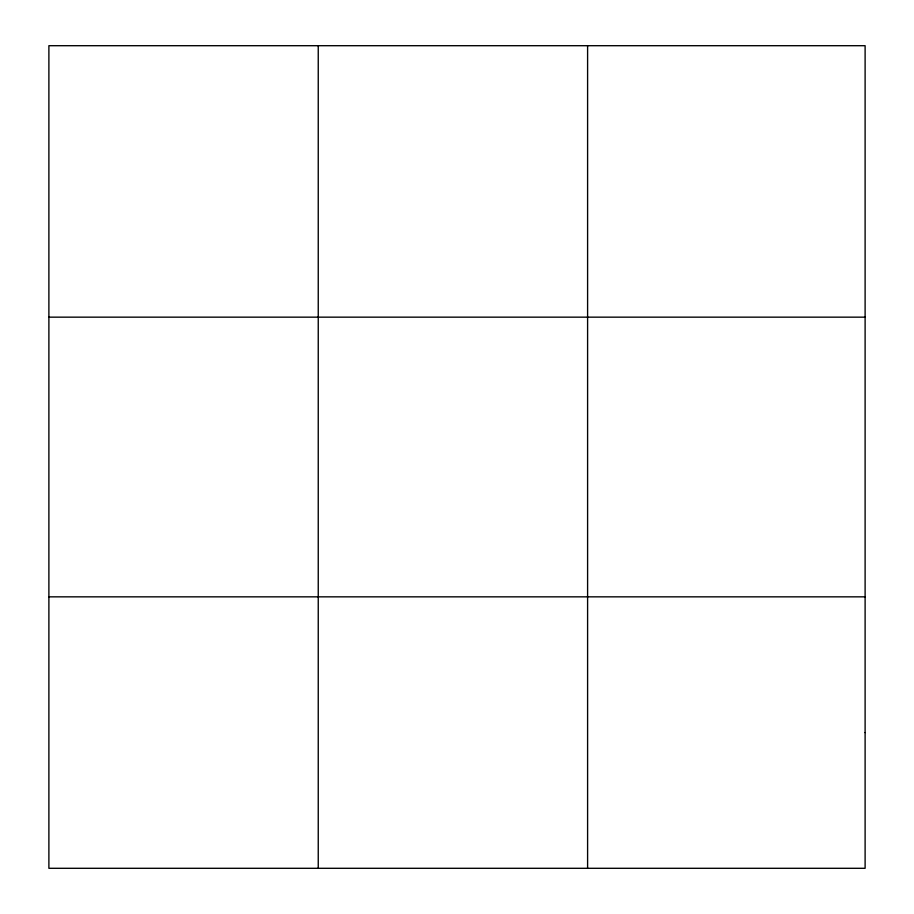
<?xml version="1.0" encoding="UTF-8"?>
<svg xmlns="http://www.w3.org/2000/svg" width="914" height="914" viewBox="0 0 914 914"><rect width="100%" height="100%" fill="white"/><g stroke="black" fill="none" stroke-linecap="round" stroke-linejoin="round"><path stroke-width="1.37" d="M318.243 45.7L318.243 868.3M587.599 45.7L587.599 868.3M48.888 317.158L865.112 317.158M48.888 596.842L865.112 596.842M865.112 732.571L865.112 868.3L48.888 868.3L48.888 45.7L865.112 45.7L865.112 732.571"/></g></svg>
